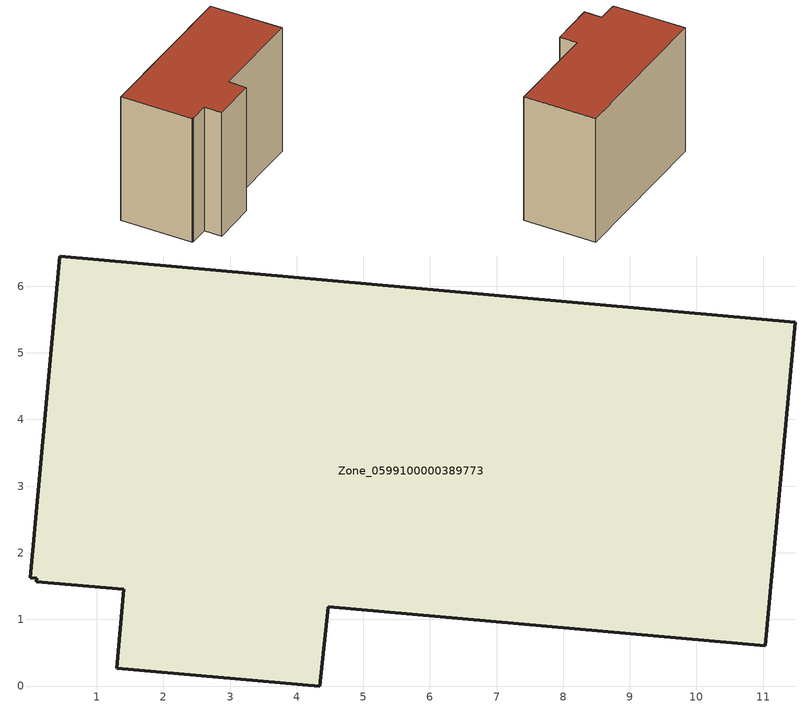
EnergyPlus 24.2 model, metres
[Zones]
Zone_0599100000389773
 floor ground (C_G): 0.09,1.57 0.1,1.62 0,1.63 0.44,6.45 11.48,5.46 11.04,0.6 4.47,1.19 4.34,0 1.3,0.27 1.4,1.45 z0
 wall outside (C_F): 1.3,0.27 4.34,0 4.47,1.19 11.04,0.6 11.48,5.46 0.44,6.45 0,1.63 0.1,1.62 0.09,1.57 1.4,1.45 1.3,0.27 z0:8.86
 roof outside (C_R): 0.1,1.62 0.09,1.57 1.4,1.45 1.3,0.27 4.34,0 4.47,1.19 11.04,0.6 11.48,5.46 0.44,6.45 0,1.63 z8.86
[BUILDING]
Pand.0599100000389773: North Axis=0; Terrain=City; Loads Convergence Tolerance Value=0.04; Temperature Convergence Tolerance Value=0.4; Solar Distribution=FullExterior; Maximum Number of Warmup Days=25; Minimum Number of Warmup Days=1
[Site:Location]
Rotterdam.The.Hague.AP_ZH_NLD Design_Conditions: Latitude=51.96; Longitude=4.45; Time Zone=1; Elevation=-4.5
[SITE:GROUNDTEMPERATURE:BUILDINGSURFACE]
18, 18, 18, 18, 18, 18, 18, 18, 18, 18, 18, 18
[MATERIAL] Thermal Absorptance=0.9; Solar Absorptance=0.7; Visible Absorptance=0.7
Name | Roughness | Thickness | Conductivity | Density | Specific Heat
G.TC.1992-2005 | MediumSmooth | 0.15 | 0.06 | 540 | 1210
F.TC.1992-2005 | Rough | 0.3 | 0.12 | 1920 | 840
R.TC.1992-2005 | MediumRough | 0.2 | 0.08 | 1500 | 1000
[CONSTRUCTION]
C_G: G.TC.1992-2005
C_F: F.TC.1992-2005
C_R: R.TC.1992-2005
[ZONE]
Zone_0599100000389773: Type=1; Multiplier=1; Ceiling Height=Autocalculate; Volume=Autocalculate; Floor Area=autocalculate; Part of Total Floor Area=Yes
[ZONEINFILTRATION:DESIGNFLOWRATE]
Infil_Zone_0599100000389773: Zone or ZoneList or Space or SpaceList=Zone_0599100000389773; Schedule=AlwaysOn; Design Flow Rate Calculation Method=Flow/Area; Flow Rate per Floor Area=0.0015; Constant Term Coefficient=1; Temperature Term Coefficient=0; Velocity Term Coefficient=0; Velocity Squared Term Coefficient=0
[HVACTEMPLATE:ZONE:IDEALLOADSAIRSYSTEM]
Zone_0599100000389773: Maximum Heating Supply Air Temperature=50; Minimum Cooling Supply Air Temperature=13; Maximum Heating Supply Air Humidity Ratio=0.0156; Minimum Cooling Supply Air Humidity Ratio=0.0077; Heating Limit=NoLimit; Cooling Limit=NoLimit; Dehumidification Control Type=ConstantSensibleHeatRatio; Cooling Sensible Heat Ratio=0.7; Dehumidification Setpoint=60; Humidification Control Type=None; Humidification Setpoint=30; Outdoor Air Method=None; Outdoor Air Flow Rate per Person=0.00944; Outdoor Air Flow Rate per Zone Floor Area=0; Outdoor Air Flow Rate per Zone=0; Demand Controlled Ventilation Type=None; Outdoor Air Economizer Type=NoEconomizer; Heat Recovery Type=None; Sensible Heat Recovery Effectiveness=0.7; Latent Heat Recovery Effectiveness=0.65
[ZONECONTROL:THERMOSTAT]
ThermostatControl_Zone_0599100000389773: Zone or ZoneList=Zone_0599100000389773; Control Type Schedule=DualSetpointControlType; Control 1=Thermostat_Zone_0599100000389773; Temperature Difference Between Cutout And Setpoint=0
[THERMOSTATSETPOINT:DUALSETPOINT]
Thermostat_Zone_0599100000389773: Heating Setpoint Temperature Schedule=HeatingSetpoint_Zone_0599100000389773; Cooling Setpoint Temperature Schedule=CoolingSetpoint_Zone_0599100000389773
[SCHEDULE:COMPACT]
HeatingSetpoint_Zone_0599100000389773: Through: 12/31, For: AllDays, Until: 24:00, 21
CoolingSetpoint_Zone_0599100000389773: Through: 12/31, For: AllDays, Until: 24:00, 24
DualSetpointControlType: Through: 12/31, For: AllDays, Until: 24:00, 4
AlwaysOn: Through: 12/31, For: AllDays, Until: 24:00, 1
